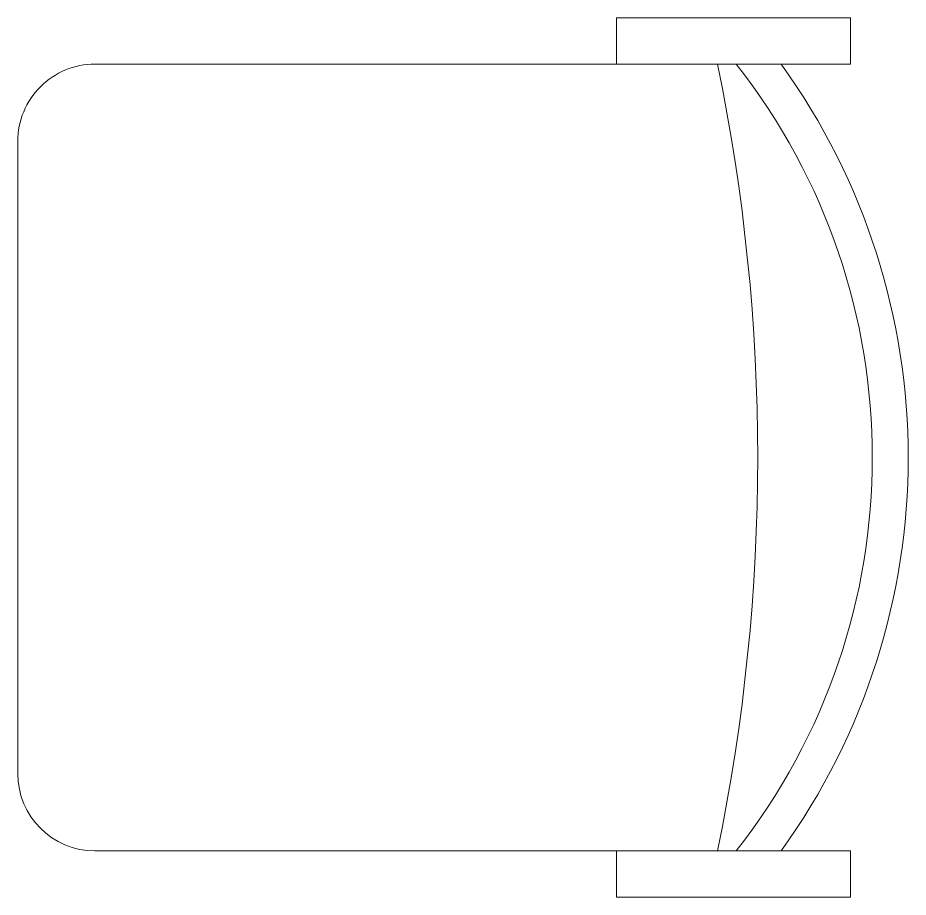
# Model space of a CAD drawing. Header units: millimetres. Extents: x -343543 to 400519, y -115663 to 104219.
# Drawn here: x -170608 to -170098, y 3565 to 4068 of the extents above; entities that cross this region are included whole.
import ezdxf

# ---------------------------------------------------------------- set-up
doc = ezdxf.new("R2010")
doc.units = ezdxf.units.MM
doc.layers.get('0').update_dxf_attribs({"color": 231, "lineweight": 0})
doc.layers.add('A-PATT', color=252, linetype='Continuous', lineweight=9)
doc.layers.add('A-SYMBOLS', color=10, linetype='Continuous', lineweight=13)

# ---------------------------------------------------------------- blocks, each defined once
blk = doc.blocks.new('XREF MAT BANG NOI THAT$0$YLD.Studio-01-77')
at = {"color": 8}
for p, q in [((0, 388.08), (0, 50)), ((510, 50), (510, 388.08)), ((50, 0), (460, 0))]:
    blk.add_line(p, q, dxfattribs=at)
for points in [[(0, 388.08), (-30, 388.08), (-30, 539.63), (0, 539.63)], [(510, 388.08), (540, 388.08), (540, 539.63), (510, 539.63)]]:
    blk.add_lwpolyline(points, close=True, dxfattribs=at)
for centre, radius, start, end in [((255, 141.14), 435.89, 54.19655, 125.80345), ((255, 141.11), 412.67, 51.8356, 128.1644), ((255, -784.24), 1263.73, 78.35874, 101.64126), ((50, 50), 50, 180, 270), ((460, 50), 50, 270, 0)]:
    blk.add_arc(centre, radius, start, end, dxfattribs=at)
blk = doc.blocks.new('XREF MAT BANG NOI THAT')
at = {"color": 8, "xscale": 0.8823529411764698, "yscale": 0.8823529411764698, "zscale": 0.8823529411764698, "rotation": 270}
blk.add_blockref('XREF MAT BANG NOI THAT$0$YLD.Studio-01-77', (10725.5, 4041.1), dxfattribs=at)
blk = doc.blocks.new('01.Xref _MB T1')
at = {"layer": 'A-PATT', "color": 8}
blk.add_blockref('XREF MAT BANG NOI THAT', (0, 0), dxfattribs=at)

msp = doc.modelspace()

# ---------------------------------------------------------------- block references
at = {"layer": 'A-SYMBOLS'}
msp.add_blockref('01.Xref _MB T1', (-181333.08, 0), dxfattribs=at)

doc.saveas('drawing.dxf')
